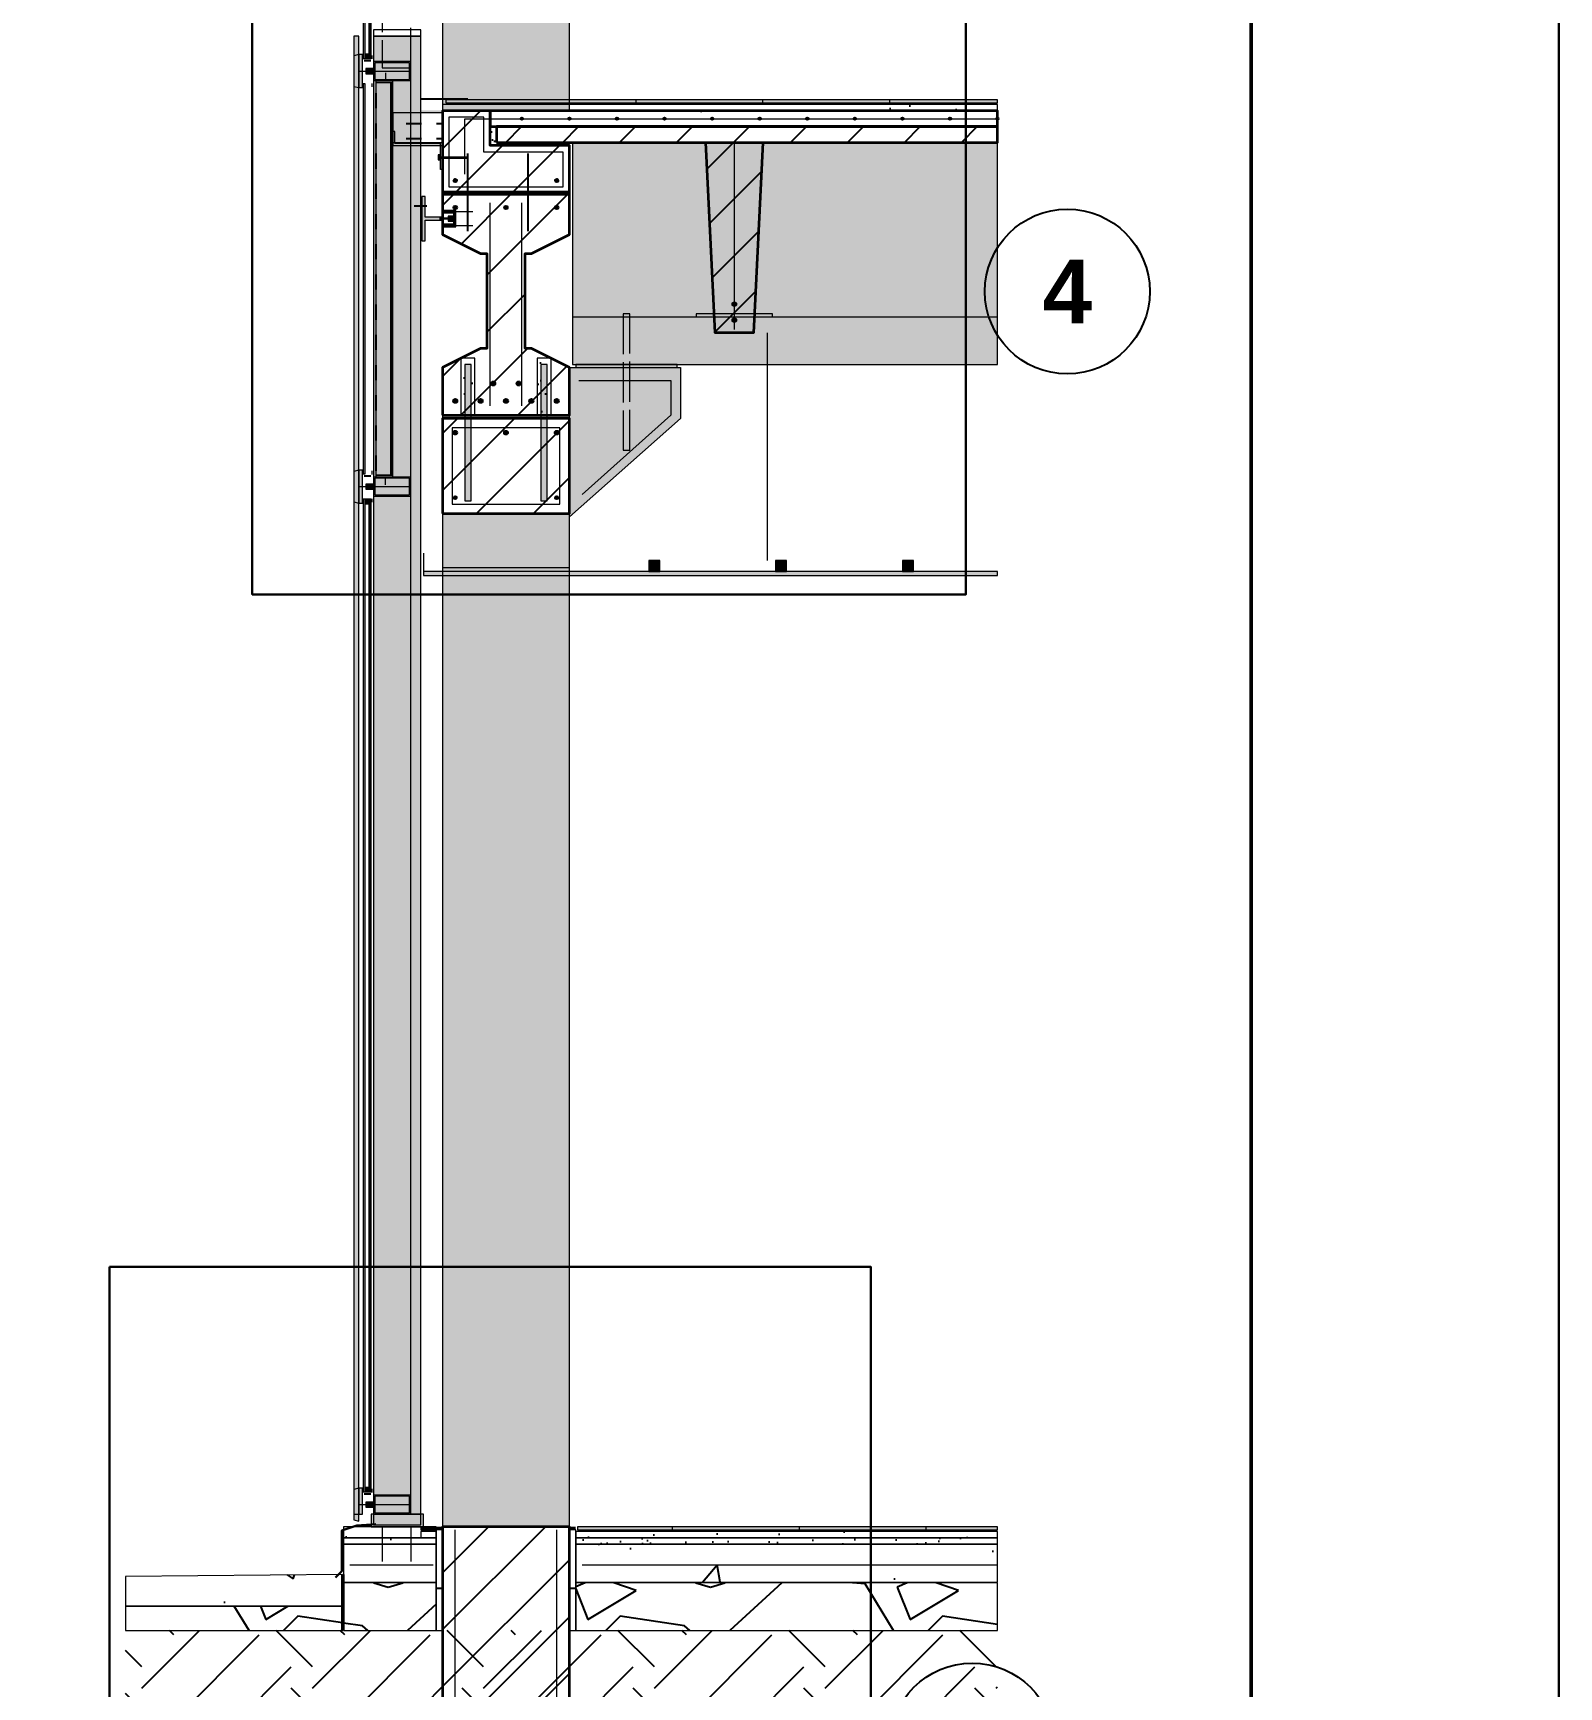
# Model space of a CAD drawing. Header units: millimetres. Extents: x 6 to 4194, y 6 to 5934.
# Drawn here: x 3232 to 4194, y 1119 to 2162 of the extents above; entities that cross this region are included whole.
import ezdxf
from ezdxf.enums import TextEntityAlignment as Align

# ---------------------------------------------------------------- set-up
doc = ezdxf.new("R2010")
doc.units = ezdxf.units.MM
doc.header["$LTSCALE"] = 20
doc.linetypes.add('DASHED', pattern=[1.524, 1.27, -0.254])
for name, color, linetype in [('A-ACERO', 250, 'Continuous'), ('A-AISLACION-EPS', 50, 'Continuous'), ('A-AISLACION-LANA', 40, 'Continuous'), ('A-ALUMINIO', 253, 'Continuous'), ('A-ARMADURAS', 14, 'Continuous'), ('A-BARRERAS-MEMBRANAS', 7, 'Continuous'), ('A-CONTORNOS', 7, 'Continuous'), ('A-GROUT', 251, 'Continuous'), ('A-HORMIGON-INSITU', 33, 'Continuous'), ('A-HORMIGON-PREMOLDEADO', 8, 'Continuous'), ('A-HORMIGON-SIMPLE', 9, 'Continuous'), ('A-MORTERO-CARPETAS', 252, 'Continuous'), ('A-NEOPRENO-SELLADORES', 7, 'Continuous'), ('A-PROYECCION-OCULTO', 8, 'DASHED'), ('A-SELLADOR-INTUMESCENTE', 1, 'Continuous'), ('A-SOLADOS', 31, 'Continuous'), ('A-TERRENO', 32, 'Continuous'), ('A-TOSCA', 42, 'Continuous'), ('A-VIDRIO', 4, 'Continuous'), ('A-VISTA', 8, 'Continuous'), ('X-MARCO', 7, 'Continuous'), ('X-REFERENCIAS', 1, 'Continuous')]:
    doc.layers.add(name, color=color, linetype=linetype)
doc.styles.add('ARIAL-B', font='arialbd.ttf')

msp = doc.modelspace()

# ---------------------------------------------------------------- hatches: boundary and pattern name
at = {"layer": 'A-ACERO', "true_color": 0x333333}
h = msp.add_hatch(color=250, dxfattribs=at)
h.dxf.hatch_style = 1
h.paths.add_polyline_path([(3440.4, 2144), (3444.8, 2144), (3444.8, 2145.2), (3440.4, 2145.2)])
at = {"layer": 'A-ACERO', "true_color": 0x3b3b3b}
h = msp.add_hatch(color=250, dxfattribs=at)
h.dxf.hatch_style = 1
h.paths.add_polyline_path([(3448, 1882), (3458.6, 1882), (3458.6, 2132), (3448, 2132), (3448, 2130.8), (3457.4, 2130.8), (3457.4, 1883.2), (3448, 1883.2)])
h = msp.add_hatch(color=250, dxfattribs=at)
h.dxf.hatch_style = 1
h.paths.add_polyline_path([(3458.6, 2100), (3458.6, 2091), (3490, 2091), (3490, 2076), (3488.6, 2076), (3488.6, 2092.4), (3460, 2092.4), (3460, 2100)])
at = {"layer": 'A-ACERO', "true_color": 0x555555}
h = msp.add_hatch(color=251, dxfattribs=at)
h.dxf.hatch_style = 1
h.paths.add_polyline_path([(3487.2, 2082), (3488.6, 2082), (3488.6, 2085.2), (3487.2, 2085.2)])
at = {"layer": 'A-ACERO', "true_color": 0x3b3b3b}
h = msp.add_hatch(color=250, dxfattribs=at)
h.dxf.hatch_style = 1
h.paths.add_polyline_path([(3477, 2031), (3479, 2031), (3479, 2044), (3490, 2044), (3490, 2046), (3479, 2046), (3479, 2059), (3477, 2059)])
h = msp.add_hatch(color=250, dxfattribs=at)
h.dxf.hatch_style = 1
h.paths.add_polyline_path([(3490, 2039.8), (3498.4, 2039.8), (3498.4, 2050.2), (3490, 2050.2), (3490, 2048.6), (3496.8, 2048.6), (3496.8, 2041.4), (3490, 2041.4)])
at = {"layer": 'A-ACERO', "true_color": 0x555555}
h = msp.add_hatch(color=251, dxfattribs=at)
h.dxf.hatch_style = 1
h.paths.add_polyline_path([(3493.6, 2043.4), (3496.8, 2043.4), (3496.8, 2046.6), (3493.6, 2046.6)])
at = {"layer": 'A-ACERO', "true_color": 0x3b3b3b}
h = msp.add_hatch(color=250, dxfattribs=at)
h.dxf.hatch_style = 1
h.paths.add_polyline_path([(3504, 1919), (3508, 1919), (3508, 1953), (3504, 1953)])
h = msp.add_hatch(color=250, dxfattribs=at)
h.dxf.hatch_style = 1
h.paths.add_polyline_path([(3552, 1919), (3556, 1919), (3556, 1953), (3552, 1953)])
h = msp.add_hatch(color=250, dxfattribs=at)
h.dxf.hatch_style = 1
h.paths.add_polyline_path([(3504, 1867), (3508, 1867), (3508, 1919), (3504, 1919)])
h = msp.add_hatch(color=250, dxfattribs=at)
h.dxf.hatch_style = 1
h.paths.add_polyline_path([(3552, 1867), (3556, 1867), (3556, 1919), (3552, 1919)])
at = {"layer": 'A-ACERO', "true_color": 0x333333}
h = msp.add_hatch(color=250, dxfattribs=at)
h.dxf.hatch_style = 1
h.paths.add_polyline_path([(3440.4, 1882), (3444.8, 1882), (3444.8, 1883.2), (3440.4, 1883.2)])
h = msp.add_hatch(color=250, dxfattribs=at)
h.dxf.hatch_style = 1
h.paths.add_polyline_path([(3440.4, 1240), (3444.8, 1240), (3444.8, 1241.2), (3440.4, 1241.2)])
at = {"layer": 'A-AISLACION-EPS'}
h = msp.add_hatch(dxfattribs=at)
h.set_pattern_fill('ZIGZAG', color=256, scale=6, angle=90)
h.paths.add_polyline_path([(3486, 1154.6), (3490, 1154.6), (3490, 1218), (3486, 1218)])
h = msp.add_hatch(dxfattribs=at)
h.set_pattern_fill('ZIGZAG', color=256, scale=6, angle=90)
h.paths.add_polyline_path([(3570, 1154.6), (3574, 1154.6), (3574, 1218), (3570, 1218)])
at = {"layer": 'A-AISLACION-LANA'}
h = msp.add_hatch(dxfattribs=at)
h.set_pattern_fill('INSUL', color=256, scale=3, angle=90)
h.paths.add_polyline_path([(3448, 1883.2), (3458, 1883.2), (3458, 2130.8), (3448, 2130.8)])
h = msp.add_hatch(dxfattribs=at)
h.set_pattern_fill('INSUL', color=256, scale=3)
h.paths.add_polyline_path([(3458.6, 2093), (3490, 2093), (3490, 2111.6), (3458.6, 2111.6)])
at = {"layer": 'A-ALUMINIO', "true_color": 0x9aa3ab}
h = msp.add_hatch(color=253, dxfattribs=at)
h.dxf.hatch_style = 1
h.paths.add_polyline_path([(3441.2, 2146), (3443.6, 2146), (3443.6, 2148.8), (3441.2, 2148.8)])
at = {"layer": 'A-ALUMINIO', "true_color": 0xb9c0c6}
h = msp.add_hatch(color=9, dxfattribs=at)
h.dxf.hatch_style = 1
h.paths.add_polyline_path([(3434, 2128.4), (3437.2, 2127.6), (3437.2, 2148.4), (3434, 2147.6)])
at = {"layer": 'A-ALUMINIO', "true_color": 0x9aa3ab}
h = msp.add_hatch(color=253, dxfattribs=at)
h.dxf.hatch_style = 1
h.paths.add_polyline_path([(3437.2, 2127.6), (3439.6, 2127.6), (3439.6, 2148.4), (3437.2, 2148.4)])
h = msp.add_hatch(color=253, dxfattribs=at)
h.dxf.hatch_style = 1
h.paths.add_polyline_path([(3441.6, 2136.4), (3446.4, 2136.4), (3446.4, 2139.6), (3441.6, 2139.6)])
h = msp.add_hatch(color=253, dxfattribs=at)
h.dxf.hatch_style = 1
h.paths.add_polyline_path([(3446.4, 2132), (3470, 2132), (3470, 2144), (3446.4, 2144)])
at = {"layer": 'A-ALUMINIO', "true_color": 0xb9c0c6}
h = msp.add_hatch(color=9, dxfattribs=at)
h.dxf.hatch_style = 1
h.paths.add_polyline_path([(3434, 1866.4), (3437.2, 1865.6), (3437.2, 1886.4), (3434, 1885.6)])
at = {"layer": 'A-ALUMINIO', "true_color": 0x9aa3ab}
h = msp.add_hatch(color=253, dxfattribs=at)
h.dxf.hatch_style = 1
h.paths.add_polyline_path([(3437.2, 1865.6), (3439.6, 1865.6), (3439.6, 1886.4), (3437.2, 1886.4)])
h = msp.add_hatch(color=253, dxfattribs=at)
h.dxf.hatch_style = 1
h.paths.add_polyline_path([(3441.6, 1874.4), (3446.4, 1874.4), (3446.4, 1877.6), (3441.6, 1877.6)])
h = msp.add_hatch(color=253, dxfattribs=at)
h.dxf.hatch_style = 1
h.paths.add_polyline_path([(3446.4, 1870), (3470, 1870), (3470, 1882), (3446.4, 1882)])
h = msp.add_hatch(color=253, dxfattribs=at)
h.dxf.hatch_style = 1
h.paths.add_polyline_path([(3441.2, 1865.2), (3443.6, 1865.2), (3443.6, 1868), (3441.2, 1868)])
h = msp.add_hatch(color=253, dxfattribs=at)
h.dxf.hatch_style = 1
h.paths.add_polyline_path([(3620, 1822.5), (3627, 1822.5), (3627, 1829.4), (3620, 1829.4)])
h = msp.add_hatch(color=253, dxfattribs=at)
h.dxf.hatch_style = 1
h.paths.add_polyline_path([(3700, 1822.5), (3707, 1822.5), (3707, 1829.4), (3700, 1829.4)])
h = msp.add_hatch(color=253, dxfattribs=at)
h.dxf.hatch_style = 1
h.paths.add_polyline_path([(3780, 1822.5), (3787, 1822.5), (3787, 1829.4), (3780, 1829.4)])
at = {"layer": 'A-ALUMINIO', "true_color": 0xb9c0c6}
h = msp.add_hatch(color=9, dxfattribs=at)
h.dxf.hatch_style = 1
h.paths.add_polyline_path([(3434, 1224.4), (3437.2, 1223.6), (3437.2, 1244.4), (3434, 1243.6)])
at = {"layer": 'A-ALUMINIO', "true_color": 0x9aa3ab}
h = msp.add_hatch(color=253, dxfattribs=at)
h.dxf.hatch_style = 1
h.paths.add_polyline_path([(3437.2, 1228), (3439.6, 1228), (3439.6, 1244.4), (3437.2, 1244.4)])
h = msp.add_hatch(color=253, dxfattribs=at)
h.dxf.hatch_style = 1
h.paths.add_polyline_path([(3441.2, 1242), (3443.6, 1242), (3443.6, 1244.8), (3441.2, 1244.8)])
h = msp.add_hatch(color=253, dxfattribs=at)
h.dxf.hatch_style = 1
h.paths.add_polyline_path([(3441.6, 1232.4), (3446.4, 1232.4), (3446.4, 1235.6), (3441.6, 1235.6)])
h = msp.add_hatch(color=253, dxfattribs=at)
h.dxf.hatch_style = 1
h.paths.add_polyline_path([(3446.4, 1228), (3470, 1228), (3470, 1240), (3446.4, 1240)])
h = msp.add_hatch(color=253, dxfattribs=at)
h.dxf.hatch_style = 1
h.paths.add_polyline_path([(3445, 1220), (3478, 1220), (3478, 1228), (3445, 1228)])
at = {"layer": 'A-ARMADURAS'}
h = msp.add_hatch(color=256, dxfattribs=at)
h.dxf.hatch_style = 1
h.paths.add_polyline_path([(3540.7, 2108), (3540.6, 2108.2), (3540.6, 2108.4), (3540.4, 2108.6), (3540.2, 2108.6), (3540, 2108.7), (3539.8, 2108.6), (3539.6, 2108.6), (3539.4, 2108.4), (3539.4, 2108.2), (3539.3, 2108), (3539.4, 2107.8), (3539.4, 2107.6), (3539.6, 2107.4), (3539.8, 2107.4), (3540, 2107.3), (3540.2, 2107.4), (3540.4, 2107.4), (3540.6, 2107.6), (3540.6, 2107.8)])
h = msp.add_hatch(color=256, dxfattribs=at)
h.dxf.hatch_style = 1
h.paths.add_polyline_path([(3570.7, 2108), (3570.6, 2108.2), (3570.6, 2108.4), (3570.4, 2108.6), (3570.2, 2108.6), (3570, 2108.7), (3569.8, 2108.6), (3569.6, 2108.6), (3569.4, 2108.4), (3569.4, 2108.2), (3569.3, 2108), (3569.4, 2107.8), (3569.4, 2107.6), (3569.6, 2107.4), (3569.8, 2107.4), (3570, 2107.3), (3570.2, 2107.4), (3570.4, 2107.4), (3570.6, 2107.6), (3570.6, 2107.8)])
h = msp.add_hatch(color=256, dxfattribs=at)
h.dxf.hatch_style = 1
h.paths.add_polyline_path([(3600.7, 2108), (3600.6, 2108.2), (3600.6, 2108.4), (3600.4, 2108.6), (3600.2, 2108.6), (3600, 2108.7), (3599.8, 2108.6), (3599.6, 2108.6), (3599.4, 2108.4), (3599.4, 2108.2), (3599.3, 2108), (3599.4, 2107.8), (3599.4, 2107.6), (3599.6, 2107.4), (3599.8, 2107.4), (3600, 2107.3), (3600.2, 2107.4), (3600.4, 2107.4), (3600.6, 2107.6), (3600.6, 2107.8)])
h = msp.add_hatch(color=256, dxfattribs=at)
h.dxf.hatch_style = 1
h.paths.add_polyline_path([(3630.7, 2108), (3630.6, 2108.2), (3630.6, 2108.4), (3630.4, 2108.6), (3630.2, 2108.6), (3630, 2108.7), (3629.8, 2108.6), (3629.6, 2108.6), (3629.4, 2108.4), (3629.4, 2108.2), (3629.3, 2108), (3629.4, 2107.8), (3629.4, 2107.6), (3629.6, 2107.4), (3629.8, 2107.4), (3630, 2107.3), (3630.2, 2107.4), (3630.4, 2107.4), (3630.6, 2107.6), (3630.6, 2107.8)])
h = msp.add_hatch(color=256, dxfattribs=at)
h.dxf.hatch_style = 1
h.paths.add_polyline_path([(3660.7, 2108), (3660.6, 2108.2), (3660.6, 2108.4), (3660.4, 2108.6), (3660.2, 2108.6), (3660, 2108.7), (3659.8, 2108.6), (3659.6, 2108.6), (3659.4, 2108.4), (3659.4, 2108.2), (3659.3, 2108), (3659.4, 2107.8), (3659.4, 2107.6), (3659.6, 2107.4), (3659.8, 2107.4), (3660, 2107.3), (3660.2, 2107.4), (3660.4, 2107.4), (3660.6, 2107.6), (3660.6, 2107.8)])
h = msp.add_hatch(color=256, dxfattribs=at)
h.dxf.hatch_style = 1
h.paths.add_polyline_path([(3690.7, 2108), (3690.6, 2108.2), (3690.6, 2108.4), (3690.4, 2108.6), (3690.2, 2108.6), (3690, 2108.7), (3689.8, 2108.6), (3689.6, 2108.6), (3689.4, 2108.4), (3689.4, 2108.2), (3689.3, 2108), (3689.4, 2107.8), (3689.4, 2107.6), (3689.6, 2107.4), (3689.8, 2107.4), (3690, 2107.3), (3690.2, 2107.4), (3690.4, 2107.4), (3690.6, 2107.6), (3690.6, 2107.8)])
h = msp.add_hatch(color=256, dxfattribs=at)
h.dxf.hatch_style = 1
h.paths.add_polyline_path([(3720.7, 2108), (3720.6, 2108.2), (3720.6, 2108.4), (3720.4, 2108.6), (3720.2, 2108.6), (3720, 2108.7), (3719.8, 2108.6), (3719.6, 2108.6), (3719.4, 2108.4), (3719.4, 2108.2), (3719.3, 2108), (3719.4, 2107.8), (3719.4, 2107.6), (3719.6, 2107.4), (3719.8, 2107.4), (3720, 2107.3), (3720.2, 2107.4), (3720.4, 2107.4), (3720.6, 2107.6), (3720.6, 2107.8)])
h = msp.add_hatch(color=256, dxfattribs=at)
h.dxf.hatch_style = 1
h.paths.add_polyline_path([(3750.7, 2108), (3750.6, 2108.2), (3750.6, 2108.4), (3750.4, 2108.6), (3750.2, 2108.6), (3750, 2108.7), (3749.8, 2108.6), (3749.6, 2108.6), (3749.4, 2108.4), (3749.4, 2108.2), (3749.3, 2108), (3749.4, 2107.8), (3749.4, 2107.6), (3749.6, 2107.4), (3749.8, 2107.4), (3750, 2107.3), (3750.2, 2107.4), (3750.4, 2107.4), (3750.6, 2107.6), (3750.6, 2107.8)])
h = msp.add_hatch(color=256, dxfattribs=at)
h.dxf.hatch_style = 1
h.paths.add_polyline_path([(3780.7, 2108), (3780.6, 2108.2), (3780.6, 2108.4), (3780.4, 2108.6), (3780.2, 2108.6), (3780, 2108.7), (3779.8, 2108.6), (3779.6, 2108.6), (3779.4, 2108.4), (3779.4, 2108.2), (3779.3, 2108), (3779.4, 2107.8), (3779.4, 2107.6), (3779.6, 2107.4), (3779.8, 2107.4), (3780, 2107.3), (3780.2, 2107.4), (3780.4, 2107.4), (3780.6, 2107.6), (3780.6, 2107.8)])
h = msp.add_hatch(color=256, dxfattribs=at)
h.dxf.hatch_style = 1
h.paths.add_polyline_path([(3810.7, 2108), (3810.6, 2108.2), (3810.6, 2108.4), (3810.4, 2108.6), (3810.2, 2108.6), (3810, 2108.7), (3809.8, 2108.6), (3809.6, 2108.6), (3809.4, 2108.4), (3809.4, 2108.2), (3809.3, 2108), (3809.4, 2107.8), (3809.4, 2107.6), (3809.6, 2107.4), (3809.8, 2107.4), (3810, 2107.3), (3810.2, 2107.4), (3810.4, 2107.4), (3810.6, 2107.6), (3810.6, 2107.8)])
h = msp.add_hatch(color=256, dxfattribs=at)
h.dxf.hatch_style = 1
h.paths.add_polyline_path([(3840.7, 2108), (3840.6, 2108.2), (3840.6, 2108.4), (3840.4, 2108.6), (3840.2, 2108.6), (3840, 2108.7), (3839.8, 2108.6), (3839.6, 2108.6), (3839.4, 2108.4), (3839.4, 2108.2), (3839.3, 2108), (3839.4, 2107.8), (3839.4, 2107.6), (3839.6, 2107.4), (3839.8, 2107.4), (3840, 2107.3), (3840.2, 2107.4), (3840.4, 2107.4), (3840.6, 2107.6), (3840.6, 2107.8)])
h = msp.add_hatch(color=256, dxfattribs=at)
h.dxf.hatch_style = 1
h.paths.add_polyline_path([(3499, 2069), (3499, 2069.3), (3498.8, 2069.6), (3498.6, 2069.8), (3498.3, 2070), (3498, 2070), (3497.7, 2070), (3497.4, 2069.8), (3497.2, 2069.6), (3497, 2069.3), (3497, 2069), (3497, 2068.7), (3497.2, 2068.4), (3497.4, 2068.2), (3497.7, 2068), (3498, 2068), (3498.3, 2068), (3498.6, 2068.2), (3498.8, 2068.4), (3499, 2068.7)])
h = msp.add_hatch(color=256, dxfattribs=at)
h.dxf.hatch_style = 1
h.paths.add_polyline_path([(3563, 2069), (3563, 2069.3), (3562.8, 2069.6), (3562.6, 2069.8), (3562.3, 2070), (3562, 2070), (3561.7, 2070), (3561.4, 2069.8), (3561.2, 2069.6), (3561, 2069.3), (3561, 2069), (3561, 2068.7), (3561.2, 2068.4), (3561.4, 2068.2), (3561.7, 2068), (3562, 2068), (3562.3, 2068), (3562.6, 2068.2), (3562.8, 2068.4), (3563, 2068.7)])
h = msp.add_hatch(color=256, dxfattribs=at)
h.dxf.hatch_style = 1
h.paths.add_polyline_path([(3499.1, 2052), (3499.1, 2052.3), (3498.9, 2052.7), (3498.7, 2052.9), (3498.3, 2053.1), (3498, 2053.1), (3497.7, 2053.1), (3497.3, 2052.9), (3497.1, 2052.7), (3496.9, 2052.3), (3496.9, 2052), (3496.9, 2051.7), (3497.1, 2051.3), (3497.3, 2051.1), (3497.7, 2050.9), (3498, 2050.9), (3498.3, 2050.9), (3498.7, 2051.1), (3498.9, 2051.3), (3499.1, 2051.7)])
h = msp.add_hatch(color=256, dxfattribs=at)
h.dxf.hatch_style = 1
h.paths.add_polyline_path([(3531.1, 2052), (3531.1, 2052.3), (3530.9, 2052.7), (3530.7, 2052.9), (3530.3, 2053.1), (3530, 2053.1), (3529.7, 2053.1), (3529.3, 2052.9), (3529.1, 2052.7), (3528.9, 2052.3), (3528.9, 2052), (3528.9, 2051.7), (3529.1, 2051.3), (3529.3, 2051.1), (3529.7, 2050.9), (3530, 2050.9), (3530.3, 2050.9), (3530.7, 2051.1), (3530.9, 2051.3), (3531.1, 2051.7)])
h = msp.add_hatch(color=256, dxfattribs=at)
h.dxf.hatch_style = 1
h.paths.add_polyline_path([(3563.1, 2052), (3563.1, 2052.3), (3562.9, 2052.7), (3562.7, 2052.9), (3562.3, 2053.1), (3562, 2053.1), (3561.7, 2053.1), (3561.3, 2052.9), (3561.1, 2052.7), (3560.9, 2052.3), (3560.9, 2052), (3560.9, 2051.7), (3561.1, 2051.3), (3561.3, 2051.1), (3561.7, 2050.9), (3562, 2050.9), (3562.3, 2050.9), (3562.7, 2051.1), (3562.9, 2051.3), (3563.1, 2051.7)])
h = msp.add_hatch(color=256, dxfattribs=at)
h.dxf.hatch_style = 1
h.paths.add_polyline_path([(3675.2, 1991), (3675.1, 1991.4), (3675, 1991.7), (3674.7, 1992), (3674.4, 1992.1), (3674, 1992.2), (3673.6, 1992.1), (3673.3, 1992), (3673, 1991.7), (3672.9, 1991.4), (3672.8, 1991), (3672.9, 1990.6), (3673, 1990.3), (3673.3, 1990), (3673.6, 1989.9), (3674, 1989.8), (3674.4, 1989.9), (3674.7, 1990), (3675, 1990.3), (3675.1, 1990.6)])
h = msp.add_hatch(color=256, dxfattribs=at)
h.dxf.hatch_style = 1
h.paths.add_polyline_path([(3675.2, 1981), (3675.1, 1981.4), (3675, 1981.7), (3674.7, 1982), (3674.4, 1982.1), (3674, 1982.2), (3673.6, 1982.1), (3673.3, 1982), (3673, 1981.7), (3672.9, 1981.4), (3672.8, 1981), (3672.9, 1980.6), (3673, 1980.3), (3673.3, 1980), (3673.6, 1979.9), (3674, 1979.8), (3674.4, 1979.9), (3674.7, 1980), (3675, 1980.3), (3675.1, 1980.6)])
h = msp.add_hatch(color=256, dxfattribs=at)
h.dxf.hatch_style = 1
h.paths.add_polyline_path([(3523.3, 1941), (3523.2, 1941.4), (3523, 1941.8), (3522.8, 1942), (3522.4, 1942.2), (3522, 1942.3), (3521.6, 1942.2), (3521.2, 1942), (3521, 1941.8), (3520.8, 1941.4), (3520.7, 1941), (3520.8, 1940.6), (3521, 1940.2), (3521.2, 1940), (3521.6, 1939.8), (3522, 1939.7), (3522.4, 1939.8), (3522.8, 1940), (3523, 1940.2), (3523.2, 1940.6)])
h = msp.add_hatch(color=256, dxfattribs=at)
h.dxf.hatch_style = 1
h.paths.add_polyline_path([(3539.3, 1941), (3539.2, 1941.4), (3539, 1941.8), (3538.8, 1942), (3538.4, 1942.2), (3538, 1942.3), (3537.6, 1942.2), (3537.2, 1942), (3537, 1941.8), (3536.8, 1941.4), (3536.7, 1941), (3536.8, 1940.6), (3537, 1940.2), (3537.2, 1940), (3537.6, 1939.8), (3538, 1939.7), (3538.4, 1939.8), (3538.8, 1940), (3539, 1940.2), (3539.2, 1940.6)])
h = msp.add_hatch(color=256, dxfattribs=at)
h.dxf.hatch_style = 1
h.paths.add_polyline_path([(3499.3, 1930), (3499.2, 1930.4), (3499, 1930.8), (3498.8, 1931), (3498.4, 1931.2), (3498, 1931.3), (3497.6, 1931.2), (3497.2, 1931), (3497, 1930.8), (3496.8, 1930.4), (3496.7, 1930), (3496.8, 1929.6), (3497, 1929.2), (3497.2, 1929), (3497.6, 1928.8), (3498, 1928.7), (3498.4, 1928.8), (3498.8, 1929), (3499, 1929.2), (3499.2, 1929.6)])
h = msp.add_hatch(color=256, dxfattribs=at)
h.dxf.hatch_style = 1
h.paths.add_polyline_path([(3515.3, 1930), (3515.2, 1930.4), (3515, 1930.8), (3514.8, 1931), (3514.4, 1931.2), (3514, 1931.3), (3513.6, 1931.2), (3513.2, 1931), (3513, 1930.8), (3512.8, 1930.4), (3512.7, 1930), (3512.8, 1929.6), (3513, 1929.2), (3513.2, 1929), (3513.6, 1928.8), (3514, 1928.7), (3514.4, 1928.8), (3514.8, 1929), (3515, 1929.2), (3515.2, 1929.6)])
h = msp.add_hatch(color=256, dxfattribs=at)
h.dxf.hatch_style = 1
h.paths.add_polyline_path([(3531.3, 1930), (3531.2, 1930.4), (3531, 1930.8), (3530.8, 1931), (3530.4, 1931.2), (3530, 1931.3), (3529.6, 1931.2), (3529.2, 1931), (3529, 1930.8), (3528.8, 1930.4), (3528.7, 1930), (3528.8, 1929.6), (3529, 1929.2), (3529.2, 1929), (3529.6, 1928.8), (3530, 1928.7), (3530.4, 1928.8), (3530.8, 1929), (3531, 1929.2), (3531.2, 1929.6)])
h = msp.add_hatch(color=256, dxfattribs=at)
h.dxf.hatch_style = 1
h.paths.add_polyline_path([(3547.3, 1930), (3547.2, 1930.4), (3547, 1930.8), (3546.8, 1931), (3546.4, 1931.2), (3546, 1931.3), (3545.6, 1931.2), (3545.2, 1931), (3545, 1930.8), (3544.8, 1930.4), (3544.7, 1930), (3544.8, 1929.6), (3545, 1929.2), (3545.2, 1929), (3545.6, 1928.8), (3546, 1928.7), (3546.4, 1928.8), (3546.8, 1929), (3547, 1929.2), (3547.2, 1929.6)])
h = msp.add_hatch(color=256, dxfattribs=at)
h.dxf.hatch_style = 1
h.paths.add_polyline_path([(3563.3, 1930), (3563.2, 1930.4), (3563, 1930.8), (3562.8, 1931), (3562.4, 1931.2), (3562, 1931.3), (3561.6, 1931.2), (3561.2, 1931), (3561, 1930.8), (3560.8, 1930.4), (3560.7, 1930), (3560.8, 1929.6), (3561, 1929.2), (3561.2, 1929), (3561.6, 1928.8), (3562, 1928.7), (3562.4, 1928.8), (3562.8, 1929), (3563, 1929.2), (3563.2, 1929.6)])
h = msp.add_hatch(color=256, dxfattribs=at)
h.dxf.hatch_style = 1
h.paths.add_polyline_path([(3499.2, 1910), (3499.1, 1910.4), (3499, 1910.7), (3498.7, 1911), (3498.4, 1911.1), (3498, 1911.2), (3497.6, 1911.1), (3497.3, 1911), (3497, 1910.7), (3496.9, 1910.4), (3496.8, 1910), (3496.9, 1909.6), (3497, 1909.3), (3497.3, 1909), (3497.6, 1908.9), (3498, 1908.8), (3498.4, 1908.9), (3498.7, 1909), (3499, 1909.3), (3499.1, 1909.6)])
h = msp.add_hatch(color=256, dxfattribs=at)
h.dxf.hatch_style = 1
h.paths.add_polyline_path([(3531.2, 1910), (3531.1, 1910.4), (3531, 1910.7), (3530.7, 1911), (3530.4, 1911.1), (3530, 1911.2), (3529.6, 1911.1), (3529.3, 1911), (3529, 1910.7), (3528.9, 1910.4), (3528.8, 1910), (3528.9, 1909.6), (3529, 1909.3), (3529.3, 1909), (3529.6, 1908.9), (3530, 1908.8), (3530.4, 1908.9), (3530.7, 1909), (3531, 1909.3), (3531.1, 1909.6)])
h = msp.add_hatch(color=256, dxfattribs=at)
h.dxf.hatch_style = 1
h.paths.add_polyline_path([(3563.2, 1910), (3563.1, 1910.4), (3563, 1910.7), (3562.7, 1911), (3562.4, 1911.1), (3562, 1911.2), (3561.6, 1911.1), (3561.3, 1911), (3561, 1910.7), (3560.9, 1910.4), (3560.8, 1910), (3560.9, 1909.6), (3561, 1909.3), (3561.3, 1909), (3561.6, 1908.9), (3562, 1908.8), (3562.4, 1908.9), (3562.7, 1909), (3563, 1909.3), (3563.1, 1909.6)])
h = msp.add_hatch(color=256, dxfattribs=at)
h.dxf.hatch_style = 1
h.paths.add_polyline_path([(3499, 1869), (3498.9, 1869.3), (3498.8, 1869.6), (3498.6, 1869.8), (3498.3, 1869.9), (3498, 1870), (3497.7, 1869.9), (3497.4, 1869.8), (3497.2, 1869.6), (3497.1, 1869.3), (3497, 1869), (3497.1, 1868.7), (3497.2, 1868.4), (3497.4, 1868.2), (3497.7, 1868.1), (3498, 1868), (3498.3, 1868.1), (3498.6, 1868.2), (3498.8, 1868.4), (3498.9, 1868.7)])
h = msp.add_hatch(color=256, dxfattribs=at)
h.dxf.hatch_style = 1
h.paths.add_polyline_path([(3563, 1869), (3562.9, 1869.3), (3562.8, 1869.6), (3562.6, 1869.8), (3562.3, 1869.9), (3562, 1870), (3561.7, 1869.9), (3561.4, 1869.8), (3561.2, 1869.6), (3561.1, 1869.3), (3561, 1869), (3561.1, 1868.7), (3561.2, 1868.4), (3561.4, 1868.2), (3561.7, 1868.1), (3562, 1868), (3562.3, 1868.1), (3562.6, 1868.2), (3562.8, 1868.4), (3562.9, 1868.7)])
at = {"layer": 'A-BARRERAS-MEMBRANAS', "true_color": 0x000000}
h = msp.add_hatch(color=18, dxfattribs=at)
h.dxf.hatch_style = 1
h.paths.add_polyline_path([(3427.6, 1184.6), (3486, 1184.6), (3486, 1185), (3427.6, 1185)])
h = msp.add_hatch(color=18, dxfattribs=at)
h.dxf.hatch_style = 1
h.paths.add_polyline_path([(3574, 1184.6), (3840, 1184.6), (3840, 1185), (3574, 1185)])
at = {"layer": 'A-GROUT'}
h = msp.add_hatch(dxfattribs=at)
h.set_pattern_fill('AR-SAND', color=256, scale=0.4)
h.paths.add_polyline_path([(3520, 2091), (3524, 2091), (3524, 2103), (3520, 2103)])
h = msp.add_hatch(dxfattribs=at)
h.set_pattern_fill('AR-SAND', color=256, scale=0.4)
h.paths.add_polyline_path([(3490, 2060), (3570, 2060), (3570, 2062), (3490, 2062)])
h = msp.add_hatch(dxfattribs=at)
h.set_pattern_fill('AR-SAND', color=256, scale=0.4)
h.paths.add_polyline_path([(3501.6, 1921), (3510.4, 1921), (3510.4, 1957), (3501.6, 1957)])
h = msp.add_hatch(dxfattribs=at)
h.set_pattern_fill('AR-SAND', color=256, scale=0.4)
h.paths.add_polyline_path([(3549.6, 1921), (3558.4, 1921), (3558.4, 1957), (3549.6, 1957)])
at = {"layer": 'A-HORMIGON-INSITU'}
h = msp.add_hatch(dxfattribs=at)
h.set_pattern_fill('AR-CONC', color=256, scale=1.2)
h.paths.add_polyline_path([(3520, 2103), (3840, 2103), (3840, 2113), (3520, 2113)])
at = {"layer": 'A-HORMIGON-PREMOLDEADO'}
h = msp.add_hatch(dxfattribs=at)
h.set_pattern_fill('ANSI31', color=256, scale=8)
h.paths.add_polyline_path([(3490, 2061), (3570, 2061), (3570, 2091), (3520, 2091), (3520, 2113), (3490, 2113)])
h = msp.add_hatch(dxfattribs=at)
h.set_pattern_fill('ANSI31', color=256, scale=8)
h.paths.add_polyline_path([(3524, 2093), (3840, 2093), (3840, 2103), (3524, 2103)])
h = msp.add_hatch(dxfattribs=at)
h.set_pattern_fill('ANSI31', color=256, scale=8)
h.paths.add_polyline_path([(3656, 2093), (3692, 2093), (3686, 1973), (3662, 1973)])
h = msp.add_hatch(dxfattribs=at)
h.set_pattern_fill('ANSI31', color=256, scale=8)
h.paths.add_polyline_path([(3490, 1921), (3570, 1921), (3570, 1951), (3546, 1963), (3542, 1963), (3542, 2023), (3546, 2023), (3570, 2035), (3570, 2061), (3490, 2061), (3490, 2035), (3514, 2023), (3518, 2023), (3518, 1963), (3514, 1963), (3490, 1951)])
h = msp.add_hatch(dxfattribs=at)
h.set_pattern_fill('ANSI31', color=256, scale=8)
h.paths.add_polyline_path([(3490, 1859), (3570, 1859), (3570, 1919), (3490, 1919)])
h = msp.add_hatch(dxfattribs=at)
h.set_pattern_fill('ANSI31', color=256, scale=8)
h.paths.add_polyline_path([(3490, 960), (3570, 960), (3570, 1220), (3490, 1220)])
at = {"layer": 'A-HORMIGON-SIMPLE'}
h = msp.add_hatch(dxfattribs=at)
h.set_pattern_fill('AR-CONC', color=256, scale=0.8)
h.paths.add_polyline_path([(3427.6, 1185), (3486, 1185), (3486, 1209), (3427.6, 1209)])
h = msp.add_hatch(dxfattribs=at)
h.set_pattern_fill('AR-CONC', color=256, scale=0.8)
h.paths.add_polyline_path([(3574, 1185), (3840, 1185), (3840, 1209), (3574, 1209)])
h = msp.add_hatch(dxfattribs=at)
h.set_pattern_fill('AR-CONC', color=256, scale=0.8)
h.paths.add_polyline_path([(3290, 1170), (3426.8, 1170), (3426.8, 1190), (3290, 1188.6)])
at = {"layer": 'A-MORTERO-CARPETAS', "true_color": 0x8d8d8d}
h = msp.add_hatch(color=252, dxfattribs=at)
h.dxf.hatch_style = 1
h.paths.add_polyline_path([(3492, 2117), (3840, 2117), (3840, 2118), (3492, 2118)])
at = {"layer": 'A-MORTERO-CARPETAS'}
h = msp.add_hatch(dxfattribs=at)
h.set_pattern_fill('AR-SAND', color=256, scale=0.6)
h.paths.add_polyline_path([(3490, 2113), (3840, 2113), (3840, 2117), (3490, 2117)])
h = msp.add_hatch(dxfattribs=at)
h.set_pattern_fill('AR-SAND', color=256, scale=0.6)
h.paths.add_polyline_path([(3427.6, 1213), (3486, 1213), (3486, 1220), (3427.6, 1220)])
h = msp.add_hatch(dxfattribs=at)
h.set_pattern_fill('AR-SAND', color=256, scale=0.4)
h.paths.add_polyline_path([(3427.6, 1209), (3486, 1209), (3486, 1213), (3427.6, 1213)])
at = {"layer": 'A-MORTERO-CARPETAS', "true_color": 0x8d8d8d}
h = msp.add_hatch(color=252, dxfattribs=at)
h.dxf.hatch_style = 1
h.paths.add_polyline_path([(3476.4, 1217), (3486, 1217), (3486, 1218), (3476.4, 1218)])
at = {"layer": 'A-MORTERO-CARPETAS'}
h = msp.add_hatch(dxfattribs=at)
h.set_pattern_fill('AR-SAND', color=256, scale=0.6)
h.paths.add_polyline_path([(3476.4, 1213), (3486, 1213), (3486, 1217), (3476.4, 1217)])
h = msp.add_hatch(dxfattribs=at)
h.set_pattern_fill('AR-SAND', color=256, scale=0.6)
h.paths.add_polyline_path([(3574, 1213), (3840, 1213), (3840, 1217), (3574, 1217)])
h = msp.add_hatch(dxfattribs=at)
h.set_pattern_fill('AR-SAND', color=256, scale=0.4)
h.paths.add_polyline_path([(3574, 1209), (3840, 1209), (3840, 1213), (3574, 1213)])
at = {"layer": 'A-MORTERO-CARPETAS', "true_color": 0x8d8d8d}
h = msp.add_hatch(color=252, dxfattribs=at)
h.dxf.hatch_style = 1
h.paths.add_polyline_path([(3575, 1217), (3840, 1217), (3840, 1218), (3575, 1218)])
at = {"layer": 'A-NEOPRENO-SELLADORES', "true_color": 0x111111}
h = msp.add_hatch(color=250, dxfattribs=at)
h.dxf.hatch_style = 1
h.paths.add_polyline_path([(3439.6, 2145.6), (3440, 2145.6), (3440, 2148), (3439.6, 2148)])
h = msp.add_hatch(color=250, dxfattribs=at)
h.dxf.hatch_style = 1
h.paths.add_polyline_path([(3441.2, 2146), (3443.6, 2146), (3443.6, 2146.8), (3441.2, 2146.8)])
h = msp.add_hatch(color=250, dxfattribs=at)
h.dxf.hatch_style = 1
h.paths.add_polyline_path([(3445, 2145.6), (3446, 2145.6), (3446, 2148), (3445, 2148)])
h = msp.add_hatch(color=250, dxfattribs=at)
h.dxf.hatch_style = 1
h.paths.add_polyline_path([(3439.6, 2128), (3440, 2128), (3440, 2130.4), (3439.6, 2130.4)])
h = msp.add_hatch(color=250, dxfattribs=at)
h.dxf.hatch_style = 1
h.paths.add_polyline_path([(3445, 2128), (3446, 2128), (3446, 2130.4), (3445, 2130.4)])
h = msp.add_hatch(color=250, dxfattribs=at)
h.dxf.hatch_style = 1
h.paths.add_polyline_path([(3526, 2091), (3568, 2091), (3568, 2093), (3526, 2093)])
h = msp.add_hatch(color=250, dxfattribs=at)
h.dxf.hatch_style = 1
h.paths.add_polyline_path([(3650, 1983), (3698, 1983), (3698, 1985), (3650, 1985)])
h = msp.add_hatch(color=250, dxfattribs=at)
h.dxf.hatch_style = 1
h.paths.add_polyline_path([(3574, 1951), (3638, 1951), (3638, 1953), (3574, 1953)])
h = msp.add_hatch(color=250, dxfattribs=at)
h.dxf.hatch_style = 1
h.paths.add_polyline_path([(3490, 1919), (3570, 1919), (3570, 1921), (3490, 1921)])
h = msp.add_hatch(color=250, dxfattribs=at)
h.dxf.hatch_style = 1
h.paths.add_polyline_path([(3439.6, 1883.6), (3440, 1883.6), (3440, 1886), (3439.6, 1886)])
h = msp.add_hatch(color=250, dxfattribs=at)
h.dxf.hatch_style = 1
h.paths.add_polyline_path([(3445, 1883.6), (3446, 1883.6), (3446, 1886), (3445, 1886)])
h = msp.add_hatch(color=250, dxfattribs=at)
h.dxf.hatch_style = 1
h.paths.add_polyline_path([(3439.6, 1866), (3440, 1866), (3440, 1868.4), (3439.6, 1868.4)])
h = msp.add_hatch(color=250, dxfattribs=at)
h.dxf.hatch_style = 1
h.paths.add_polyline_path([(3441.2, 1867.2), (3443.6, 1867.2), (3443.6, 1868), (3441.2, 1868)])
h = msp.add_hatch(color=250, dxfattribs=at)
h.dxf.hatch_style = 1
h.paths.add_polyline_path([(3445, 1866), (3446, 1866), (3446, 1868.4), (3445, 1868.4)])
h = msp.add_hatch(color=250, dxfattribs=at)
h.dxf.hatch_style = 1
h.paths.add_polyline_path([(3439.6, 1241.6), (3440, 1241.6), (3440, 1244), (3439.6, 1244)])
h = msp.add_hatch(color=250, dxfattribs=at)
h.dxf.hatch_style = 1
h.paths.add_polyline_path([(3441.2, 1242), (3443.6, 1242), (3443.6, 1242.8), (3441.2, 1242.8)])
h = msp.add_hatch(color=250, dxfattribs=at)
h.dxf.hatch_style = 1
h.paths.add_polyline_path([(3445, 1241.6), (3446, 1241.6), (3446, 1244), (3445, 1244)])
at = {"layer": 'A-NEOPRENO-SELLADORES', "true_color": 0x222222}
h = msp.add_hatch(color=250, dxfattribs=at)
h.dxf.hatch_style = 1
h.paths.add_polyline_path([(3434, 1220), (3445, 1220), (3445, 1220.8), (3434, 1220.8)])
at = {"layer": 'A-NEOPRENO-SELLADORES', "true_color": 0x111111}
h = msp.add_hatch(color=250, dxfattribs=at)
h.dxf.hatch_style = 1
h.paths.add_polyline_path([(3486, 1218), (3490, 1218), (3490, 1220), (3486, 1220)])
h = msp.add_hatch(color=250, dxfattribs=at)
h.dxf.hatch_style = 1
h.paths.add_polyline_path([(3570, 1218), (3574, 1218), (3574, 1220), (3570, 1220)])
h = msp.add_hatch(color=250, dxfattribs=at)
h.dxf.hatch_style = 1
h.paths.add_polyline_path([(3426, 1170), (3426.8, 1170), (3426.8, 1190), (3426, 1190)])
at = {"layer": 'A-SELLADOR-INTUMESCENTE', "true_color": 0xc0392b}
h = msp.add_hatch(color=22, dxfattribs=at)
h.dxf.hatch_style = 1
h.paths.add_polyline_path([(3458.6, 2111.6), (3490, 2111.6), (3490, 2113.2), (3458.6, 2113.2)])
at = {"layer": 'A-SOLADOS', "true_color": 0xcdbb9c}
h = msp.add_hatch(color=9, dxfattribs=at)
h.dxf.hatch_style = 1
h.paths.add_polyline_path([(3492, 2118), (3840, 2118), (3840, 2120), (3492, 2120)])
h = msp.add_hatch(color=9, dxfattribs=at)
h.dxf.hatch_style = 1
h.paths.add_polyline_path([(3476.4, 1218), (3486, 1218), (3486, 1220), (3476.4, 1220)])
h = msp.add_hatch(color=9, dxfattribs=at)
h.dxf.hatch_style = 1
h.paths.add_polyline_path([(3575, 1218), (3840, 1218), (3840, 1220), (3575, 1220)])
at = {"layer": 'A-TERRENO'}
h = msp.add_hatch(dxfattribs=at)
h.set_pattern_fill('EARTH', color=256, scale=12, angle=45)
h.paths.add_polyline_path([(3290, 784), (3840, 784), (3840, 1154.6), (3290, 1154.6)])
at = {"layer": 'A-TOSCA'}
h = msp.add_hatch(dxfattribs=at)
h.set_pattern_fill('GRAVEL', color=256, scale=8)
h.paths.add_polyline_path([(3427.6, 1154.6), (3486, 1154.6), (3486, 1184.6), (3427.6, 1184.6)])
h = msp.add_hatch(dxfattribs=at)
h.set_pattern_fill('GRAVEL', color=256, scale=8)
h.paths.add_polyline_path([(3574, 1154.6), (3840, 1154.6), (3840, 1184.6), (3574, 1184.6)])
h = msp.add_hatch(dxfattribs=at)
h.set_pattern_fill('GRAVEL', color=256, scale=8)
h.paths.add_polyline_path([(3290, 1154.6), (3426.8, 1154.6), (3426.8, 1170), (3290, 1170)])
at = {"layer": 'A-VIDRIO', "true_color": 0xbfe3f0}
h = msp.add_hatch(color=254, dxfattribs=at)
h.dxf.hatch_style = 1
h.paths.add_polyline_path([(3440, 2146), (3441.2, 2146), (3441.2, 2768), (3440, 2768)])
h = msp.add_hatch(color=254, dxfattribs=at)
h.dxf.hatch_style = 1
h.paths.add_polyline_path([(3443.6, 2146), (3445, 2146), (3445, 2768), (3443.6, 2768)])
at = {"layer": 'A-VIDRIO', "true_color": 0x6f8796}
h = msp.add_hatch(color=252, dxfattribs=at)
h.dxf.hatch_style = 1
h.paths.add_polyline_path([(3440, 1884), (3441.2, 1884), (3441.2, 2130), (3440, 2130)])
at = {"layer": 'A-VIDRIO', "true_color": 0xbfe3f0}
h = msp.add_hatch(color=254, dxfattribs=at)
h.dxf.hatch_style = 1
h.paths.add_polyline_path([(3440, 1242), (3441.2, 1242), (3441.2, 1868), (3440, 1868)])
h = msp.add_hatch(color=254, dxfattribs=at)
h.dxf.hatch_style = 1
h.paths.add_polyline_path([(3443.6, 1242), (3445, 1242), (3445, 1868), (3443.6, 1868)])
at = {"layer": 'A-VISTA', "true_color": 0xeceeef}
h = msp.add_hatch(color=7, dxfattribs=at)
h.dxf.hatch_style = 1
h.paths.add_polyline_path([(3490, 2113), (3570, 2113), (3570, 2759), (3490, 2759)])
at = {"layer": 'A-VISTA', "true_color": 0xe9ecee}
h = msp.add_hatch(color=7, dxfattribs=at)
h.dxf.hatch_style = 1
h.paths.add_polyline_path([(3434, 1228), (3437.2, 1228), (3437.2, 2160), (3434, 2160)])
at = {"layer": 'A-VISTA', "true_color": 0xe3e7ea}
h = msp.add_hatch(color=254, dxfattribs=at)
h.dxf.hatch_style = 1
h.paths.add_polyline_path([(3446.4, 1228), (3476.4, 1228), (3476.4, 2160), (3446.4, 2160)])
at = {"layer": 'A-VISTA', "true_color": 0xe9ebed}
h = msp.add_hatch(color=7, dxfattribs=at)
h.dxf.hatch_style = 1
h.paths.add_polyline_path([(3572, 1953), (3840, 1953), (3840, 2093), (3572, 2093)])
at = {"layer": 'A-VISTA', "true_color": 0xe3e6e8}
h = msp.add_hatch(color=254, dxfattribs=at)
h.dxf.hatch_style = 1
h.paths.add_polyline_path([(3570, 1951), (3640, 1951), (3640, 1919), (3570, 1857)])
at = {"layer": 'A-VISTA', "true_color": 0xeceeef}
h = msp.add_hatch(color=7, dxfattribs=at)
h.dxf.hatch_style = 1
h.paths.add_polyline_path([(3490, 1220), (3570, 1220), (3570, 1859), (3490, 1859)])
at = {"layer": 'A-VISTA', "true_color": 0xf2f2f2}
h = msp.add_hatch(color=7, dxfattribs=at)
h.dxf.hatch_style = 1
h.paths.add_polyline_path([(3478, 1820), (3840, 1820), (3840, 1822.5), (3478, 1822.5)])

# ---------------------------------------------------------------- linework, layer by layer
at = {"layer": 'A-ARMADURAS', "lineweight": 13}
for points in [[(3494, 2065), (3566, 2065), (3566, 2087), (3516, 2087), (3516, 2109), (3494, 2109), (3494, 2065)], [(3526, 2108), (3840, 2108)], [(3674, 1975), (3674, 2093)], [(3520, 1927), (3520, 2055)], [(3540, 1927), (3540, 2055)], [(3576, 1943), (3634, 1943), (3634, 1921), (3578, 1871)], [(3496, 1865), (3564, 1865), (3564, 1913), (3496, 1913), (3496, 1865)], [(3498, 962), (3498, 1218)], [(3562, 962), (3562, 1218)], [(3431.6, 1196), (3484, 1196)], [(3578, 1196), (3840, 1196)]]:
    msp.add_lwpolyline(points, dxfattribs=at)
at = {"layer": 'A-ARMADURAS', "lineweight": 20}
msp.add_lwpolyline([(3504, 2073), (3504, 2108), (3568, 2108)], dxfattribs=at)
at = {"layer": 'A-ARMADURAS', "lineweight": 25}
for points in [[(3506, 2037), (3506, 2086)], [(3544, 2037), (3544, 2086)]]:
    msp.add_lwpolyline(points, dxfattribs=at)
at = {"layer": 'A-ARMADURAS'}
for centre, radius in [((3540, 2108), 0.68), ((3570, 2108), 0.68), ((3600, 2108), 0.68), ((3630, 2108), 0.68), ((3660, 2108), 0.68), ((3690, 2108), 0.68), ((3720, 2108), 0.68), ((3750, 2108), 0.68), ((3780, 2108), 0.68), ((3810, 2108), 0.68), ((3840, 2108), 0.68), ((3498, 2069), 1.04), ((3562, 2069), 1.04), ((3498, 2052), 1.12), ((3530, 2052), 1.12), ((3562, 2052), 1.12), ((3674, 1991), 1.2), ((3674, 1981), 1.2), ((3522, 1941), 1.28), ((3538, 1941), 1.28), ((3498, 1930), 1.28), ((3514, 1930), 1.28), ((3530, 1930), 1.28), ((3546, 1930), 1.28), ((3562, 1930), 1.28), ((3498, 1910), 1.2), ((3530, 1910), 1.2), ((3562, 1910), 1.2), ((3498, 1869), 0.96), ((3562, 1869), 0.96)]:
    msp.add_circle(centre, radius, dxfattribs=at)
at = {"layer": 'A-CONTORNOS', "lineweight": 18}
for points in [[(3440, 2146), (3441.2, 2146), (3441.2, 2768), (3440, 2768)], [(3443.6, 2146), (3445, 2146), (3445, 2768), (3443.6, 2768)], [(3446.4, 2132), (3470, 2132), (3470, 2144), (3446.4, 2144)], [(3440, 1884), (3441.2, 1884), (3441.2, 2130), (3440, 2130)], [(3448, 1883.2), (3458, 1883.2), (3458, 2130.8), (3448, 2130.8)], [(3492, 2118), (3840, 2118), (3840, 2120), (3492, 2120)], [(3458.6, 2093), (3490, 2093), (3490, 2111.6), (3458.6, 2111.6)], [(3490, 2113), (3840, 2113), (3840, 2117), (3490, 2117)], [(3446.4, 1870), (3470, 1870), (3470, 1882), (3446.4, 1882)], [(3440, 1242), (3441.2, 1242), (3441.2, 1868), (3440, 1868)], [(3443.6, 1242), (3445, 1242), (3445, 1868), (3443.6, 1868)], [(3478, 1820), (3840, 1820), (3840, 1822.5), (3478, 1822.5)], [(3446.4, 1228), (3470, 1228), (3470, 1240), (3446.4, 1240)], [(3445, 1220), (3478, 1220), (3478, 1228), (3445, 1228)], [(3427.6, 1213), (3486, 1213), (3486, 1220), (3427.6, 1220)], [(3427.6, 1209), (3486, 1209), (3486, 1213), (3427.6, 1213)], [(3476.4, 1218), (3486, 1218), (3486, 1220), (3476.4, 1220)], [(3476.4, 1213), (3486, 1213), (3486, 1217), (3476.4, 1217)], [(3486, 1154.6), (3490, 1154.6), (3490, 1218), (3486, 1218)], [(3570, 1154.6), (3574, 1154.6), (3574, 1218), (3570, 1218)], [(3574, 1213), (3840, 1213), (3840, 1217), (3574, 1217)], [(3574, 1209), (3840, 1209), (3840, 1213), (3574, 1213)], [(3575, 1218), (3840, 1218), (3840, 1220), (3575, 1220)], [(3427.6, 1185), (3486, 1185), (3486, 1209), (3427.6, 1209)], [(3574, 1185), (3840, 1185), (3840, 1209), (3574, 1209)], [(3290, 1170), (3426.8, 1170), (3426.8, 1190), (3290, 1188.6)], [(3427.6, 1154.6), (3486, 1154.6), (3486, 1184.6), (3427.6, 1184.6)], [(3574, 1154.6), (3840, 1154.6), (3840, 1184.6), (3574, 1184.6)], [(3290, 1154.6), (3426.8, 1154.6), (3426.8, 1170), (3290, 1170)]]:
    msp.add_lwpolyline(points, close=True, dxfattribs=at)
at = {"layer": 'A-CONTORNOS', "lineweight": 13}
for points in [[(3444.3, 2146), (3444.3, 2768)], [(3470, 1228), (3470, 2160)], [(3437.2, 2138), (3454, 2138)], [(3447.2, 2138), (3469.2, 2138)], [(3454, 2137), (3454, 2132)], [(3612, 2118), (3612, 2120)], [(3692, 2118), (3692, 2120)], [(3772, 2118), (3772, 2120)], [(3498.4, 2049.4), (3509, 2049.4)], [(3498.4, 2040.6), (3509, 2040.6)], [(3572, 1983), (3840, 1983)], [(3695, 1829.4), (3695, 1973)], [(3454, 1877), (3454, 1882)], [(3437.2, 1876), (3454, 1876)], [(3444.3, 1242), (3444.3, 1868)], [(3447.2, 1876), (3469.2, 1876)], [(3490, 1825), (3570, 1825)], [(3437.2, 1234), (3454, 1234)], [(3447.2, 1234), (3469.2, 1234)], [(3452, 1220), (3452, 1198)], [(3470, 1220), (3470, 1198)], [(3635, 1218), (3635, 1220)], [(3715, 1218), (3715, 1220)], [(3795, 1218), (3795, 1220)]]:
    msp.add_lwpolyline(points, dxfattribs=at)
for points in [[(3441.2, 2146), (3443.6, 2146), (3443.6, 2148.8), (3441.2, 2148.8)], [(3434, 2128.4), (3437.2, 2127.6), (3437.2, 2148.4), (3434, 2147.6)], [(3437.2, 2127.6), (3439.6, 2127.6), (3439.6, 2148.4), (3437.2, 2148.4)], [(3441.6, 2136.4), (3446.4, 2136.4), (3446.4, 2139.6), (3441.6, 2139.6)], [(3447.2, 2132.8), (3469.2, 2132.8), (3469.2, 2143.2), (3447.2, 2143.2)], [(3448, 1882), (3458.6, 1882), (3458.6, 2132), (3448, 2132), (3448, 2130.8), (3457.4, 2130.8), (3457.4, 1883.2), (3448, 1883.2)], [(3458.6, 2100), (3458.6, 2091), (3490, 2091), (3490, 2076), (3488.6, 2076), (3488.6, 2092.4), (3460, 2092.4), (3460, 2100)], [(3487.2, 2082), (3488.6, 2082), (3488.6, 2085.2), (3487.2, 2085.2)], [(3477, 2031), (3479, 2031), (3479, 2044), (3490, 2044), (3490, 2046), (3479, 2046), (3479, 2059), (3477, 2059)], [(3490, 2060), (3570, 2060), (3570, 2062), (3490, 2062)], [(3490, 2039.8), (3498.4, 2039.8), (3498.4, 2050.2), (3490, 2050.2), (3490, 2048.6), (3496.8, 2048.6), (3496.8, 2041.4), (3490, 2041.4)], [(3493.6, 2043.4), (3496.8, 2043.4), (3496.8, 2046.6), (3493.6, 2046.6)], [(3501.6, 1921), (3510.4, 1921), (3510.4, 1957), (3501.6, 1957)], [(3504, 1919), (3508, 1919), (3508, 1953), (3504, 1953)], [(3549.6, 1921), (3558.4, 1921), (3558.4, 1957), (3549.6, 1957)], [(3552, 1919), (3556, 1919), (3556, 1953), (3552, 1953)], [(3490, 1919), (3570, 1919), (3570, 1921), (3490, 1921)], [(3504, 1867), (3508, 1867), (3508, 1919), (3504, 1919)], [(3552, 1867), (3556, 1867), (3556, 1919), (3552, 1919)], [(3434, 1866.4), (3437.2, 1865.6), (3437.2, 1886.4), (3434, 1885.6)], [(3437.2, 1865.6), (3439.6, 1865.6), (3439.6, 1886.4), (3437.2, 1886.4)], [(3441.6, 1874.4), (3446.4, 1874.4), (3446.4, 1877.6), (3441.6, 1877.6)], [(3447.2, 1870.8), (3469.2, 1870.8), (3469.2, 1881.2), (3447.2, 1881.2)], [(3441.2, 1865.2), (3443.6, 1865.2), (3443.6, 1868), (3441.2, 1868)], [(3434, 1224.4), (3437.2, 1223.6), (3437.2, 1244.4), (3434, 1243.6)], [(3437.2, 1228), (3439.6, 1228), (3439.6, 1244.4), (3437.2, 1244.4)], [(3441.2, 1242), (3443.6, 1242), (3443.6, 1244.8), (3441.2, 1244.8)], [(3441.6, 1232.4), (3446.4, 1232.4), (3446.4, 1235.6), (3441.6, 1235.6)], [(3447.2, 1228.8), (3469.2, 1228.8), (3469.2, 1239.2), (3447.2, 1239.2)], [(3446.4, 1221.2), (3476.4, 1221.2), (3476.4, 1228), (3446.4, 1228)]]:
    msp.add_lwpolyline(points, close=True, dxfattribs=at)
at = {"layer": 'A-CONTORNOS', "lineweight": 25}
for points in [[(3476.4, 2120.6), (3506, 2120.6)], [(3472, 2053), (3480, 2053)]]:
    msp.add_lwpolyline(points, dxfattribs=at)
at = {"layer": 'A-CONTORNOS', "lineweight": 35}
for points in [[(3490, 2061), (3570, 2061), (3570, 2091), (3520, 2091), (3520, 2113), (3490, 2113)], [(3520, 2103), (3840, 2103), (3840, 2113), (3520, 2113)], [(3524, 2093), (3840, 2093), (3840, 2103), (3524, 2103)], [(3656, 2093), (3692, 2093), (3686, 1973), (3662, 1973)], [(3490, 1921), (3570, 1921), (3570, 1951), (3546, 1963), (3542, 1963), (3542, 2023), (3546, 2023), (3570, 2035), (3570, 2061), (3490, 2061), (3490, 2035), (3514, 2023), (3518, 2023), (3518, 1963), (3514, 1963), (3490, 1951)], [(3490, 1859), (3570, 1859), (3570, 1919), (3490, 1919)], [(3490, 960), (3570, 960), (3570, 1220), (3490, 1220)]]:
    msp.add_lwpolyline(points, close=True, dxfattribs=at)
msp.add_lwpolyline([(3488.6, 2083.6), (3506, 2083.6)], dxfattribs=at)
at = {"layer": 'A-CONTORNOS', "lineweight": 30}
for points in [[(3488, 2045), (3494.4, 2045)], [(3448, 1221.6), (3436, 1220.8), (3426.4, 1217.6), (3426.4, 1192), (3422.4, 1188)]]:
    msp.add_lwpolyline(points, dxfattribs=at)
at = {"layer": 'A-CONTORNOS', "lineweight": 18}
for points in [[(3478, 1834), (3478, 1820), (3486, 1820)], [(3290, 1154.6), (3427.2, 1154.6)]]:
    msp.add_lwpolyline(points, dxfattribs=at)
at = {"layer": 'A-CONTORNOS', "lineweight": 50}
msp.add_lwpolyline([(3427.2, 1190), (3427.2, 1154.6)], dxfattribs=at)
at = {"layer": 'A-PROYECCION-OCULTO', "lineweight": 13}
for points in [[(3452, 2140), (3470, 2140), (3470, 2188), (3452, 2188)], [(3604, 1899), (3608, 1899), (3608, 1985), (3604, 1985)]]:
    msp.add_lwpolyline(points, close=True, dxfattribs=at)
at = {"layer": 'A-VISTA', "lineweight": 13}
for points in [[(3490, 2113), (3570, 2113), (3570, 2759), (3490, 2759)], [(3434, 1228), (3437.2, 1228), (3437.2, 2160), (3434, 2160)], [(3446.4, 2160), (3476.4, 2160), (3476.4, 2164), (3446.4, 2164)], [(3446.4, 1228), (3476.4, 1228), (3476.4, 2160), (3446.4, 2160)], [(3572, 1953), (3840, 1953), (3840, 2093), (3572, 2093)], [(3650, 1983), (3698, 1983), (3698, 1985), (3650, 1985)], [(3574, 1951), (3638, 1951), (3638, 1953), (3574, 1953)], [(3490, 1220), (3570, 1220), (3570, 1859), (3490, 1859)], [(3620, 1822.5), (3627, 1822.5), (3627, 1829.4), (3620, 1829.4)], [(3700, 1822.5), (3707, 1822.5), (3707, 1829.4), (3700, 1829.4)], [(3780, 1822.5), (3787, 1822.5), (3787, 1829.4), (3780, 1829.4)]]:
    msp.add_lwpolyline(points, close=True, dxfattribs=at)
at = {"layer": 'A-VISTA', "lineweight": 18}
msp.add_lwpolyline([(3570, 1951), (3640, 1951), (3640, 1919), (3570, 1857)], close=True, dxfattribs=at)
at = {"layer": 'X-MARCO', "lineweight": 30}
msp.add_lwpolyline([(6, 5934), (4194, 5934), (4194, 6), (6, 6)], close=True, dxfattribs=at)
at = {"layer": 'X-MARCO', "lineweight": 50}
msp.add_lwpolyline([(200, 5740), (4000, 5740), (4000, 200), (200, 200)], close=True, dxfattribs=at)
at = {"layer": 'X-REFERENCIAS', "color": 12, "lineweight": 30, "true_color": 0xcc0000}
for points in [[(3370, 2190), (3820, 2190), (3820, 1808), (3370, 1808)], [(3280, 1384), (3760, 1384), (3760, 780), (3280, 780)]]:
    msp.add_lwpolyline(points, close=True, dxfattribs=at)
at = {"layer": 'X-REFERENCIAS', "color": 12, "lineweight": 25, "true_color": 0xcc0000}
for centre in [(3884, 1999), (3824, 1082)]:
    msp.add_circle(centre, 52, dxfattribs=at)

# ---------------------------------------------------------------- texts
at = {"layer": 'X-REFERENCIAS', "color": 12, "true_color": 0xcc0000, "style": 'ARIAL-B'}
msp.add_text('4', height=40.1, dxfattribs=at).set_placement((3884, 1979), align=Align.CENTER)

doc.saveas('drawing.dxf')
